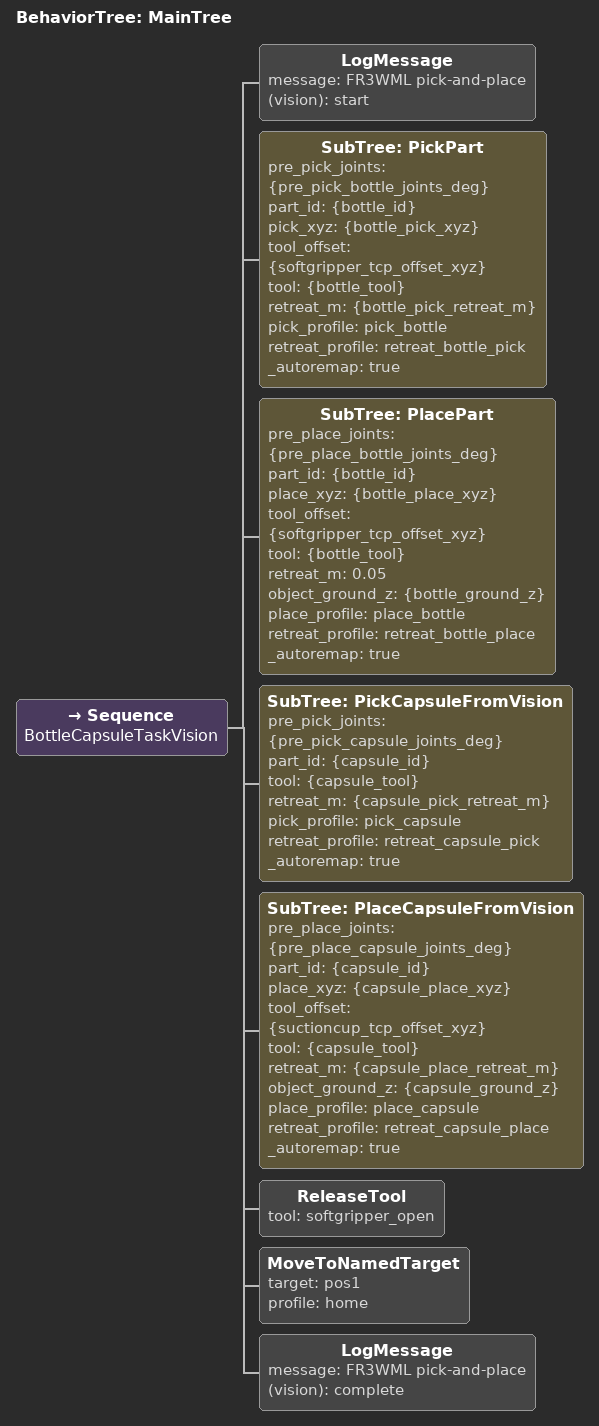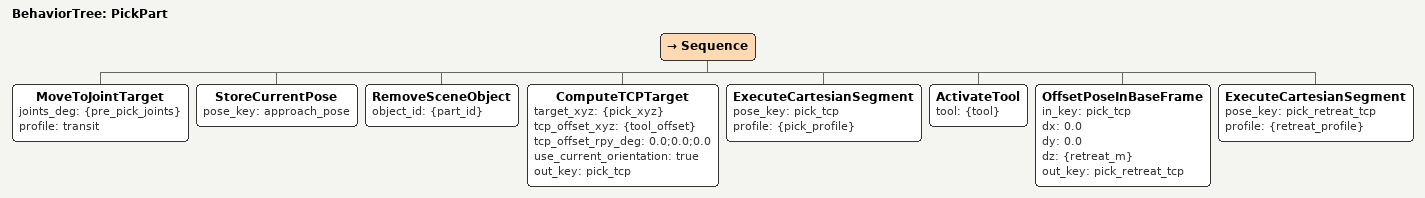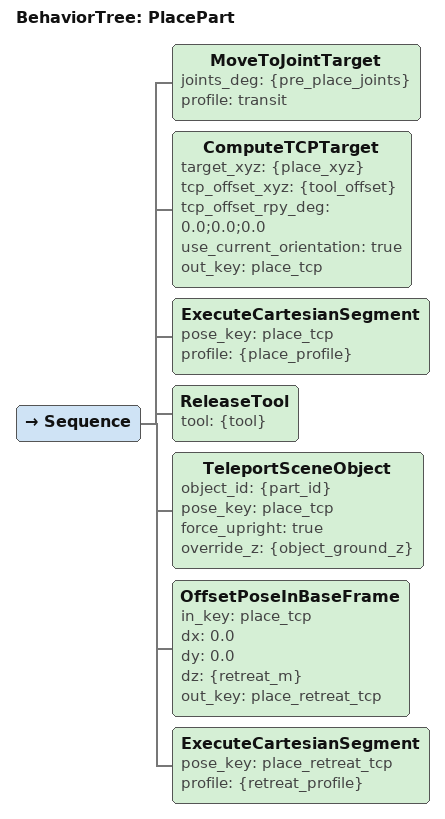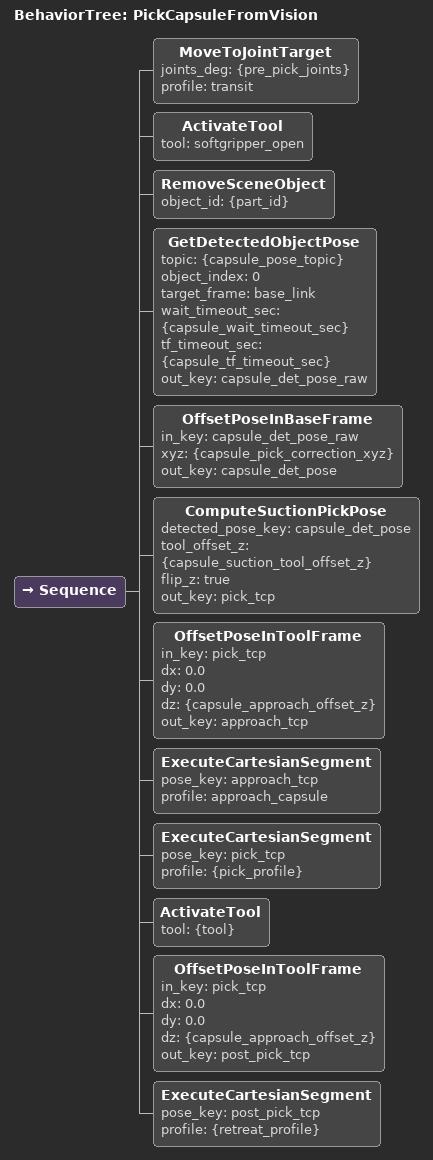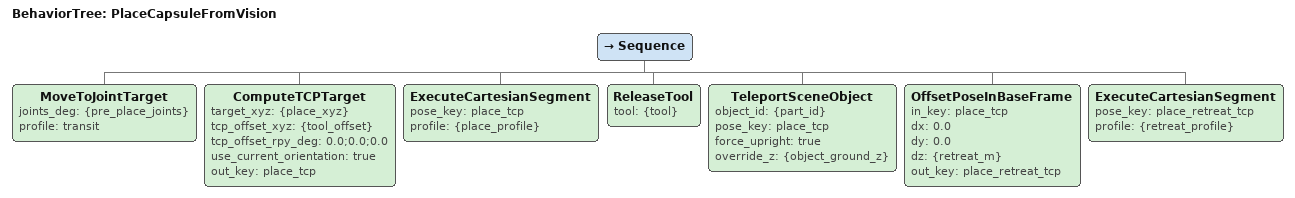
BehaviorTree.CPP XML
<?xml version="1.0" encoding="UTF-8"?>
<root BTCPP_format="4"
      main_tree_to_execute="MainTree">
  <BehaviorTree ID="MainTree">
    <Sequence name="BottleCapsuleTaskVision">
      <LogMessage message="FR3WML pick-and-place (vision): start"/>

      <SubTree ID="PickPart"
               pre_pick_joints="{pre_pick_bottle_joints_deg}"
               part_id="{bottle_id}"
               pick_xyz="{bottle_pick_xyz}"
               tool_offset="{softgripper_tcp_offset_xyz}"
               tool="{bottle_tool}"
               retreat_m="{bottle_pick_retreat_m}"
               pick_profile="pick_bottle"
               retreat_profile="retreat_bottle_pick"
               _autoremap="true"/>

      <SubTree ID="PlacePart"
               pre_place_joints="{pre_place_bottle_joints_deg}"
               part_id="{bottle_id}"
               place_xyz="{bottle_place_xyz}"
               tool_offset="{softgripper_tcp_offset_xyz}"
               tool="{bottle_tool}"
               retreat_m="0.05"
               object_ground_z="{bottle_ground_z}"
               place_profile="place_bottle"
               retreat_profile="retreat_bottle_place"
               _autoremap="true"/>

      <SubTree ID="PickCapsuleFromVision"
               pre_pick_joints="{pre_pick_capsule_joints_deg}"
               part_id="{capsule_id}"
               tool="{capsule_tool}"
               retreat_m="{capsule_pick_retreat_m}"
               pick_profile="pick_capsule"
               retreat_profile="retreat_capsule_pick"
               _autoremap="true"/>

      <SubTree ID="PlaceCapsuleFromVision"
               pre_place_joints="{pre_place_capsule_joints_deg}"
               part_id="{capsule_id}"
               place_xyz="{capsule_place_xyz}"
               tool_offset="{suctioncup_tcp_offset_xyz}"
               tool="{capsule_tool}"
               retreat_m="{capsule_place_retreat_m}"
               object_ground_z="{capsule_ground_z}"
               place_profile="place_capsule"
               retreat_profile="retreat_capsule_place"
               _autoremap="true"/>

      <ReleaseTool tool="softgripper_open"/>

      <MoveToNamedTarget target="pos1"
                         profile="home"/>
      <LogMessage message="FR3WML pick-and-place (vision): complete"/>
    </Sequence>
  </BehaviorTree>

  <!-- Identical to bottle_capsule_task.xml -->
  <BehaviorTree ID="PickPart">
    <Sequence>
      <MoveToJointTarget joints_deg="{pre_pick_joints}"
                         profile="transit"/>
      <StoreCurrentPose pose_key="approach_pose"/>
      <RemoveSceneObject object_id="{part_id}"/>
      <ComputeTCPTarget target_xyz="{pick_xyz}"
                        tcp_offset_xyz="{tool_offset}"
                        tcp_offset_rpy_deg="0.0;0.0;0.0"
                        use_current_orientation="true"
                        out_key="pick_tcp"/>
      <ExecuteCartesianSegment pose_key="pick_tcp"
                               profile="{pick_profile}"/>
      <ActivateTool tool="{tool}"/>
      <OffsetPoseInBaseFrame in_key="pick_tcp"
                             dx="0.0"
                             dy="0.0"
                             dz="{retreat_m}"
                             out_key="pick_retreat_tcp"/>
      <ExecuteCartesianSegment pose_key="pick_retreat_tcp"
                               profile="{retreat_profile}"/>
    </Sequence>
  </BehaviorTree>

  <!-- Identical to bottle_capsule_task.xml -->
  <BehaviorTree ID="PlacePart">
    <Sequence>
      <MoveToJointTarget joints_deg="{pre_place_joints}"
                         profile="transit"/>
      <ComputeTCPTarget target_xyz="{place_xyz}"
                        tcp_offset_xyz="{tool_offset}"
                        tcp_offset_rpy_deg="0.0;0.0;0.0"
                        use_current_orientation="true"
                        out_key="place_tcp"/>
      <ExecuteCartesianSegment pose_key="place_tcp"
                               profile="{place_profile}"/>
      <ReleaseTool tool="{tool}"/>
      <TeleportSceneObject object_id="{part_id}"
                           pose_key="place_tcp"
                           force_upright="true"
                           override_z="{object_ground_z}"/>
      <OffsetPoseInBaseFrame in_key="place_tcp"
                             dx="0.0"
                             dy="0.0"
                             dz="{retreat_m}"
                             out_key="place_retreat_tcp"/>
      <ExecuteCartesianSegment pose_key="place_retreat_tcp"
                               profile="{retreat_profile}"/>
    </Sequence>
  </BehaviorTree>

  <BehaviorTree ID="PickCapsuleFromVision">
    <Sequence>
      <MoveToJointTarget joints_deg="{pre_pick_joints}"
                         profile="transit"/>

      <ActivateTool tool="softgripper_open"/>

      <RemoveSceneObject object_id="{part_id}"/>

      <GetDetectedObjectPose topic="{capsule_pose_topic}"
                             object_index="0"
                             target_frame="base_link"
                             wait_timeout_sec="{capsule_wait_timeout_sec}"
                             tf_timeout_sec="{capsule_tf_timeout_sec}"
                             out_key="capsule_det_pose_raw"/>

      <!-- Empirical correction in base_link frame (vec3 from YAML).
           Compensates a small systematic bias between the detected centroid
           and the actual physical centroid. [0,0,0] = no-op. -->
      <OffsetPoseInBaseFrame in_key="capsule_det_pose_raw"
                             xyz="{capsule_pick_correction_xyz}"
                             out_key="capsule_det_pose"/>

      <ComputeSuctionPickPose detected_pose_key="capsule_det_pose"
                              tool_offset_z="{capsule_suction_tool_offset_z}"
                              flip_z="true"
                              out_key="pick_tcp"/>

      <OffsetPoseInToolFrame in_key="pick_tcp"
                             dx="0.0"
                             dy="0.0"
                             dz="{capsule_approach_offset_z}"
                             out_key="approach_tcp"/>

      <ExecuteCartesianSegment pose_key="approach_tcp"
                               profile="approach_capsule"/>

      <!-- Mov 3: SDK MoveL to pick (orientation constant, pure descent
           along the capsule normal). Guaranteed Cartesian-straight line. -->
      <ExecuteCartesianSegment pose_key="pick_tcp"
                               profile="{pick_profile}"/>

      <ActivateTool tool="{tool}"/>

      <OffsetPoseInToolFrame in_key="pick_tcp"
                             dx="0.0"
                             dy="0.0"
                             dz="{capsule_approach_offset_z}"
                             out_key="post_pick_tcp"/>
      <ExecuteCartesianSegment pose_key="post_pick_tcp"
                               profile="{retreat_profile}"/>
    </Sequence>
  </BehaviorTree>

  <BehaviorTree ID="PlaceCapsuleFromVision">
    <Sequence>
      <MoveToJointTarget joints_deg="{pre_place_joints}"
                         profile="transit"/>

      <ComputeTCPTarget target_xyz="{place_xyz}"
                        tcp_offset_xyz="{tool_offset}"
                        tcp_offset_rpy_deg="0.0;0.0;0.0"
                        use_current_orientation="true"
                        out_key="place_tcp"/>
      <ExecuteCartesianSegment pose_key="place_tcp"
                               profile="{place_profile}"/>

      <ReleaseTool tool="{tool}"/>

      <TeleportSceneObject object_id="{part_id}"
                           pose_key="place_tcp"
                           force_upright="true"
                           override_z="{object_ground_z}"/>

      <OffsetPoseInBaseFrame in_key="place_tcp"
                             dx="0.0"
                             dy="0.0"
                             dz="{retreat_m}"
                             out_key="place_retreat_tcp"/>
      <ExecuteCartesianSegment pose_key="place_retreat_tcp"
                               profile="{retreat_profile}"/>
    </Sequence>
  </BehaviorTree>

</root>
